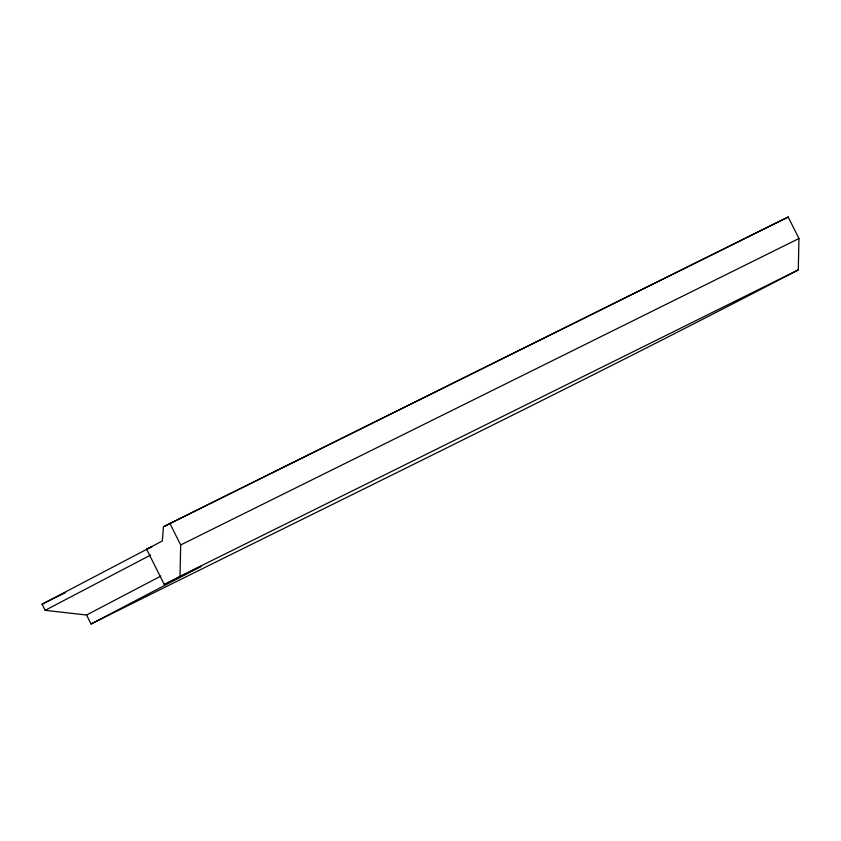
<?xml version="1.0" encoding="UTF-8"?>
<svg xmlns="http://www.w3.org/2000/svg" width="841" height="841" viewBox="0 0 841 841"><rect width="100%" height="100%" fill="white"/><g stroke="black" fill="none" stroke-linecap="round" stroke-linejoin="round"><path stroke-width="1.26" d="M164.3 584.558L180.027 576.306L180.678 544.947L169.914 523.438L788.185 217.01L798.95 238.508L798.298 269.877C564.553 391.822 326.981 506.293 91.07 623.99L86.57 615.013L45.13 610.345L42.05 604.195L152.179 546.471L146.618 549.236L164.3 584.558L201.199 566.266L91.07 623.99M169.914 523.438L163.438 526.834L162.345 540.984L146.618 549.236M788.185 217.01L163.438 526.834M45.13 610.345L150.623 555.049M86.57 615.013L160.768 576.127M42.05 604.195L65.577 592.537M180.678 544.947L798.95 238.508M180.027 576.306L798.298 269.877"/></g></svg>
